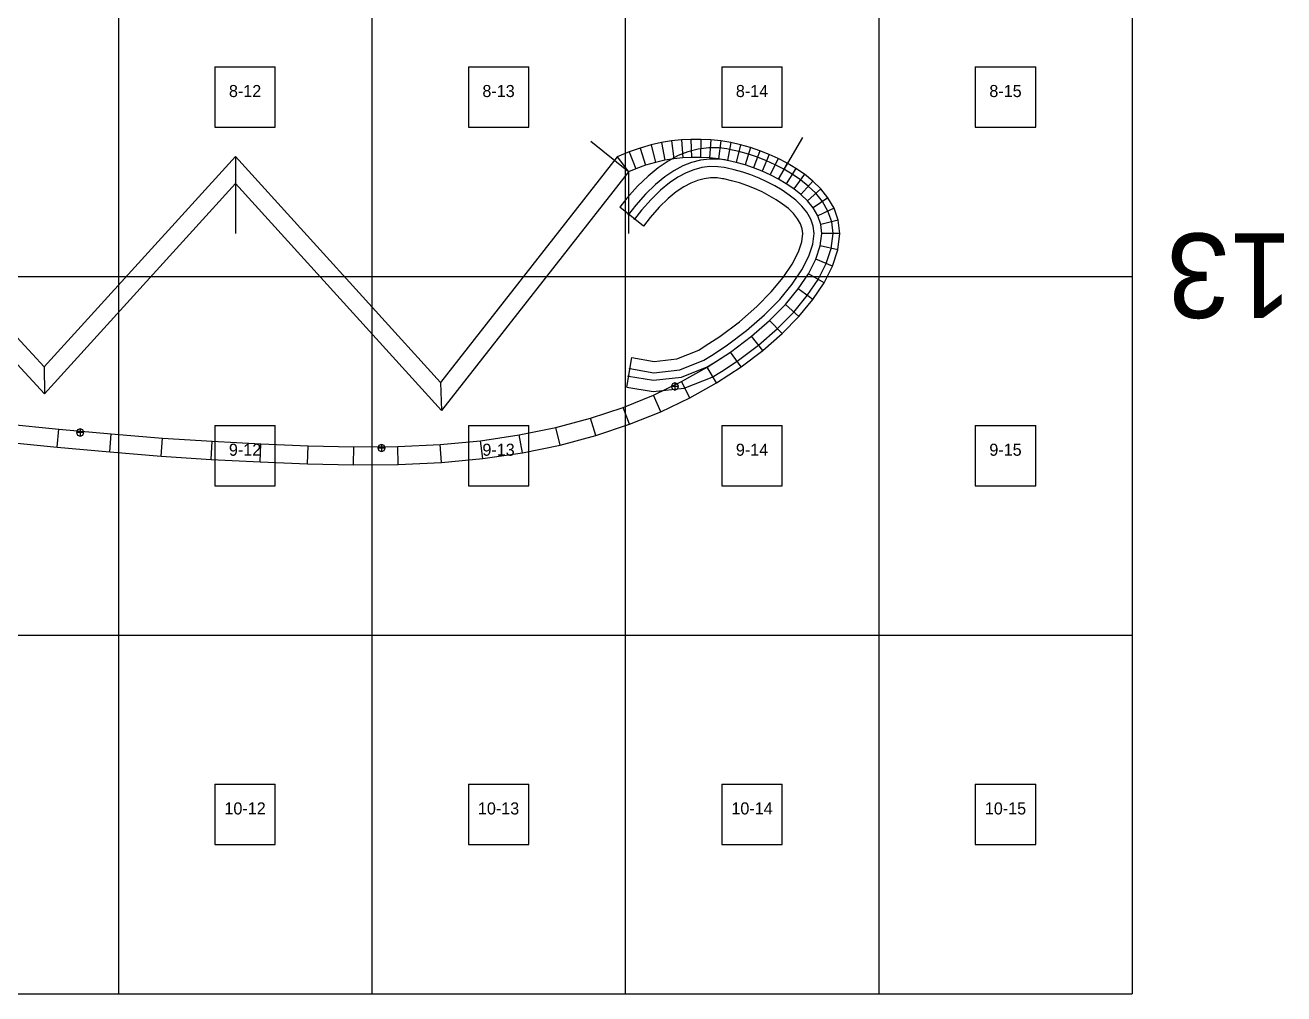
# Model space of a CAD drawing. Header units: metres. Extents: x -306 to 3276, y -2970 to 0.
# Drawn here: x 2233 to 3276, y -2970 to -2168 of the extents above; entities that cross this region are included whole.
import ezdxf
from ezdxf.enums import TextEntityAlignment as Align

# ---------------------------------------------------------------- set-up
doc = ezdxf.new("R2010")
doc.units = ezdxf.units.M
for name, color, linetype in [('default', 7, 'Continuous'), ('mcircles', 7, 'Continuous'), ('TEXTLAYER', 7, 'Continuous')]:
    doc.layers.add(name, color=color, linetype=linetype)

msp = doc.modelspace()

# ---------------------------------------------------------------- linework, layer by layer
at = {"color": 9}
for p, q in [((2310, -2079), (2310, -2376)), ((2310, -2079), (2310, -2376)), ((2520, -2079), (2520, -2376)), ((2520, -2079), (2520, -2376)), ((2730, -2079), (2730, -2376)), ((2730, -2079), (2730, -2376)), ((2940, -2079), (2940, -2376)), ((2940, -2079), (2940, -2376)), ((3150, -2079), (3150, -2376)), ((2390, -2202.5), (2440, -2202.5)), ((2390, -2202.5), (2390, -2252.5)), ((2440, -2252.5), (2440, -2202.5)), ((2600, -2202.5), (2650, -2202.5)), ((2600, -2202.5), (2600, -2252.5)), ((2650, -2252.5), (2650, -2202.5)), ((2810, -2202.5), (2860, -2202.5)), ((2810, -2202.5), (2810, -2252.5)), ((2860, -2252.5), (2860, -2202.5)), ((3020, -2202.5), (3070, -2202.5)), ((3020, -2202.5), (3020, -2252.5)), ((3070, -2252.5), (3070, -2202.5)), ((2390, -2252.5), (2440, -2252.5)), ((2600, -2252.5), (2650, -2252.5)), ((2810, -2252.5), (2860, -2252.5)), ((3020, -2252.5), (3070, -2252.5)), ((2100, -2376), (2310, -2376)), ((2100, -2376), (2310, -2376)), ((2310, -2376), (2520, -2376)), ((2310, -2376), (2310, -2673)), ((2310, -2376), (2520, -2376)), ((2310, -2376), (2310, -2673)), ((2520, -2376), (2730, -2376)), ((2520, -2376), (2520, -2673)), ((2520, -2376), (2730, -2376)), ((2520, -2376), (2520, -2673)), ((2730, -2376), (2940, -2376)), ((2730, -2376), (2730, -2673)), ((2730, -2376), (2940, -2376)), ((2730, -2376), (2730, -2673)), ((2940, -2376), (3150, -2376)), ((2940, -2376), (2940, -2673)), ((2940, -2376), (3150, -2376)), ((2940, -2376), (2940, -2673)), ((3150, -2376), (3150, -2673)), ((2390, -2499.5), (2440, -2499.5)), ((2390, -2499.5), (2390, -2549.5)), ((2440, -2549.5), (2440, -2499.5)), ((2600, -2499.5), (2650, -2499.5)), ((2600, -2499.5), (2600, -2549.5)), ((2650, -2549.5), (2650, -2499.5)), ((2810, -2499.5), (2860, -2499.5)), ((2810, -2499.5), (2810, -2549.5)), ((2860, -2549.5), (2860, -2499.5)), ((3020, -2499.5), (3070, -2499.5)), ((3020, -2499.5), (3020, -2549.5)), ((3070, -2549.5), (3070, -2499.5)), ((2390, -2549.5), (2440, -2549.5)), ((2600, -2549.5), (2650, -2549.5)), ((2810, -2549.5), (2860, -2549.5)), ((3020, -2549.5), (3070, -2549.5)), ((2100, -2673), (2310, -2673)), ((2100, -2673), (2310, -2673)), ((2310, -2673), (2520, -2673)), ((2310, -2673), (2310, -2970)), ((2310, -2673), (2520, -2673)), ((2310, -2673), (2310, -2970)), ((2520, -2673), (2730, -2673)), ((2520, -2673), (2520, -2970)), ((2520, -2673), (2730, -2673)), ((2520, -2673), (2520, -2970)), ((2730, -2673), (2940, -2673)), ((2730, -2673), (2730, -2970)), ((2730, -2673), (2940, -2673)), ((2730, -2673), (2730, -2970)), ((2940, -2673), (3150, -2673)), ((2940, -2673), (2940, -2970)), ((2940, -2673), (3150, -2673)), ((2940, -2673), (2940, -2970)), ((3150, -2673), (3150, -2970)), ((2390, -2796.5), (2440, -2796.5)), ((2390, -2796.5), (2390, -2846.5)), ((2440, -2846.5), (2440, -2796.5)), ((2600, -2796.5), (2650, -2796.5)), ((2600, -2796.5), (2600, -2846.5)), ((2650, -2846.5), (2650, -2796.5)), ((2810, -2796.5), (2860, -2796.5)), ((2810, -2796.5), (2810, -2846.5)), ((2860, -2846.5), (2860, -2796.5)), ((3020, -2796.5), (3070, -2796.5)), ((3020, -2796.5), (3020, -2846.5)), ((3070, -2846.5), (3070, -2796.5)), ((2390, -2846.5), (2440, -2846.5)), ((2600, -2846.5), (2650, -2846.5)), ((2810, -2846.5), (2860, -2846.5)), ((3020, -2846.5), (3070, -2846.5)), ((2100, -2970), (2310, -2970)), ((2310, -2970), (2520, -2970)), ((2520, -2970), (2730, -2970)), ((2730, -2970), (2940, -2970)), ((2940, -2970), (3150, -2970))]:
    msp.add_line(p, q, dxfattribs=at)
at = {"layer": 'default', "color": 7, "linetype": 'Continuous'}
for p, q in [((2248.6, -2450.9), (2074, -2261.8)), ((2784.4, -2262.5), (2776.6, -2262.9)), ((2784.4, -2262.5), (2784.8, -2277.5)), ((2792.7, -2262.5), (2784.4, -2262.5)), ((2792.7, -2262.5), (2792.3, -2277.5)), ((2801, -2262.9), (2792.7, -2262.5)), ((2856.8, -2295.4), (2877, -2260.9)), ((2732.7, -2289.4), (2701.5, -2264.3)), ((2733.2, -2272.9), (2723.3, -2277)), ((2742.2, -2269.7), (2733.2, -2272.9)), ((2733.2, -2272.9), (2738.6, -2286.9)), ((2751.4, -2267), (2742.2, -2269.7)), ((2742.2, -2269.7), (2746.8, -2283.9)), ((2760, -2265.1), (2751.4, -2267)), ((2751.4, -2267), (2755.1, -2281.6)), ((2768.3, -2263.8), (2760, -2265.1)), ((2760, -2265.1), (2762.8, -2279.8)), ((2776.6, -2262.9), (2768.3, -2263.8)), ((2768.3, -2263.8), (2770.3, -2278.6)), ((2781.8, -2272.9), (2773.9, -2276)), ((2776.6, -2262.9), (2777.8, -2277.8)), ((2790.5, -2270.6), (2781.8, -2272.9)), ((2799.2, -2269.5), (2790.5, -2270.6)), ((2807.8, -2269.5), (2799.2, -2269.5)), ((2801, -2262.9), (2799.7, -2277.9)), ((2809.2, -2263.8), (2801, -2262.9)), ((2809.2, -2263.8), (2807.1, -2278.7)), ((2814.1, -2270.4), (2807.8, -2269.5)), ((2817.5, -2265.2), (2809.2, -2263.8)), ((2816.4, -2270.8), (2814.1, -2270.4)), ((2817.5, -2265.2), (2814.6, -2280)), ((2824.1, -2272.5), (2816.4, -2270.8)), ((2825.4, -2267), (2817.5, -2265.2)), ((2825.4, -2267), (2821.8, -2281.6)), ((2832, -2274.7), (2824.1, -2272.5)), ((2833.7, -2269.3), (2825.4, -2267)), ((2833.7, -2269.3), (2829.2, -2283.6)), ((2841.6, -2272.1), (2833.7, -2269.3)), ((2841.6, -2272.1), (2836.3, -2286.1)), ((2849.2, -2275.1), (2841.6, -2272.1)), ((2248.7, -2473.1), (2071.5, -2281.1)), ((2407.2, -2276.8), (2248.6, -2450.9)), ((2407.2, -2276.8), (2407.1, -2299.1)), ((2576.8, -2463.8), (2407.2, -2276.8)), ((2723.3, -2277), (2576.8, -2463.8)), ((2723.3, -2277), (2732.7, -2289.4)), ((2755.1, -2281.6), (2746.8, -2283.9)), ((2762.8, -2279.8), (2755.1, -2281.6)), ((2765.5, -2280.5), (2757.3, -2286)), ((2770.3, -2278.6), (2762.8, -2279.8)), ((2773.9, -2276), (2765.5, -2280.5)), ((2777.8, -2277.8), (2770.3, -2278.6)), ((2784.8, -2277.5), (2777.8, -2277.8)), ((2784.8, -2281.8), (2777.8, -2284.5)), ((2792.3, -2277.5), (2784.8, -2277.5)), ((2792.3, -2279.8), (2784.8, -2281.8)), ((2799.7, -2277.9), (2792.3, -2277.5)), ((2799.7, -2278.8), (2792.3, -2279.8)), ((2807.1, -2278.7), (2799.7, -2277.9)), ((2807.1, -2278.9), (2799.7, -2278.8)), ((2814.6, -2280), (2807.1, -2278.7)), ((2812.7, -2279.6), (2807.1, -2278.9)), ((2814.6, -2280), (2812.7, -2279.6)), ((2821.8, -2281.6), (2814.6, -2280)), ((2821.8, -2281.6), (2814.6, -2280)), ((2829.2, -2283.6), (2821.8, -2281.6)), ((2829.2, -2283.6), (2821.8, -2281.6)), ((2836.3, -2286.1), (2829.2, -2283.6)), ((2836.3, -2286.1), (2829.2, -2283.6)), ((2839.6, -2277.4), (2832, -2274.7)), ((2846.9, -2280.3), (2839.6, -2277.4)), ((2849.2, -2275.1), (2843.3, -2288.9)), ((2854.2, -2283.6), (2846.9, -2280.3)), ((2856.7, -2278.5), (2849.2, -2275.1)), ((2856.7, -2278.5), (2850.1, -2292)), ((2861.3, -2287.2), (2854.2, -2283.6)), ((2864, -2282.3), (2856.7, -2278.5)), ((2864, -2282.3), (2856.8, -2295.4)), ((2871.4, -2286.6), (2864, -2282.3)), ((2732.7, -2289.4), (2577.7, -2487.1)), ((2738.6, -2286.9), (2732.7, -2289.4)), ((2732.7, -2289.4), (2732.7, -2340.4)), ((2746.8, -2283.9), (2738.6, -2286.9)), ((2748.9, -2292.9), (2740.1, -2301.3)), ((2757.3, -2286), (2748.9, -2292.9)), ((2762.8, -2293.5), (2755.1, -2299.8)), ((2770.3, -2288.5), (2762.8, -2293.5)), ((2773.6, -2293.9), (2766.6, -2298.6)), ((2777.8, -2284.5), (2770.3, -2288.5)), ((2780.4, -2290.3), (2773.6, -2293.9)), ((2786.7, -2287.7), (2780.4, -2290.3)), ((2793.5, -2285.9), (2786.7, -2287.7)), ((2800.1, -2285.1), (2793.5, -2285.9)), ((2806.7, -2285.2), (2800.1, -2285.1)), ((2811.8, -2285.9), (2806.7, -2285.2)), ((2813.4, -2286.1), (2811.8, -2285.9)), ((2820.3, -2287.7), (2813.4, -2286.1)), ((2827.3, -2289.6), (2820.3, -2287.7)), ((2834.1, -2292), (2827.3, -2289.6)), ((2840.8, -2294.7), (2834.1, -2292)), ((2843.3, -2288.9), (2836.3, -2286.1)), ((2843.3, -2288.9), (2836.3, -2286.1)), ((2850.1, -2292), (2843.3, -2288.9)), ((2850.1, -2292), (2843.3, -2288.9)), ((2856.8, -2295.4), (2850.1, -2292)), ((2856.8, -2295.4), (2850.1, -2292)), ((2868.3, -2291.4), (2861.3, -2287.2)), ((2871.4, -2286.6), (2863.3, -2299.3)), ((2875.1, -2296), (2868.3, -2291.4)), ((2878.5, -2291.4), (2869.6, -2303.5)), ((2878.5, -2291.4), (2871.4, -2286.6)), ((2885.4, -2297), (2878.5, -2291.4)), ((2407.1, -2299.1), (2248.7, -2473.1)), ((2577.7, -2487.1), (2407.1, -2299.1)), ((2407.1, -2299.2), (2407.1, -2340.4)), ((2740.1, -2301.3), (2731.4, -2311.1)), ((2755.1, -2299.8), (2746.8, -2307.8)), ((2766.6, -2298.6), (2759.3, -2304.6)), ((2778.4, -2301.9), (2772.1, -2306.1)), ((2784.4, -2298.7), (2778.4, -2301.9)), ((2789.7, -2296.6), (2784.4, -2298.7)), ((2795.3, -2295.1), (2789.7, -2296.6)), ((2800.6, -2294.4), (2795.3, -2295.1)), ((2806, -2294.5), (2800.6, -2294.4)), ((2810.4, -2295.1), (2806, -2294.5)), ((2811.6, -2295.3), (2810.4, -2295.1)), ((2818, -2296.8), (2811.6, -2295.3)), ((2824.5, -2298.5), (2818, -2296.8)), ((2830.7, -2300.7), (2824.5, -2298.5)), ((2837.1, -2303.3), (2830.7, -2300.7)), ((2843.3, -2306.1), (2837.1, -2303.3)), ((2847.4, -2297.7), (2840.8, -2294.7)), ((2853.8, -2301), (2847.4, -2297.7)), ((2860, -2304.6), (2853.8, -2301)), ((2863.3, -2299.3), (2856.8, -2295.4)), ((2863.3, -2299.3), (2856.8, -2295.4)), ((2869.6, -2303.5), (2863.3, -2299.3)), ((2869.6, -2303.5), (2863.3, -2299.3)), ((2875.5, -2308.2), (2869.6, -2303.5)), ((2875.5, -2308.2), (2869.6, -2303.5)), ((2881.6, -2301.2), (2875.1, -2296)), ((2885.4, -2297), (2875.5, -2308.2)), ((2891.9, -2303.4), (2880.9, -2313.5)), ((2887.8, -2307.2), (2881.6, -2301.2)), ((2891.9, -2303.4), (2885.4, -2297)), ((2897.9, -2310.8), (2891.9, -2303.4)), ((2731.4, -2311.1), (2725.4, -2318.8)), ((2746.8, -2307.8), (2738.6, -2317.1)), ((2751.4, -2312.2), (2743.4, -2321.1)), ((2759.3, -2304.6), (2751.4, -2312.2)), ((2765.5, -2311.6), (2758.1, -2318.6)), ((2772.1, -2306.1), (2765.5, -2311.6)), ((2849.3, -2309.2), (2843.3, -2306.1)), ((2855, -2312.5), (2849.3, -2309.2)), ((2860.3, -2316.1), (2855, -2312.5)), ((2865.8, -2308.6), (2860, -2304.6)), ((2871.3, -2312.9), (2865.8, -2308.6)), ((2876.2, -2317.7), (2871.3, -2312.9)), ((2880.9, -2313.5), (2875.5, -2308.2)), ((2880.9, -2313.5), (2875.5, -2308.2)), ((2885.6, -2319.3), (2880.9, -2313.5)), ((2885.6, -2319.3), (2880.9, -2313.5)), ((2897.9, -2310.8), (2885.6, -2319.3)), ((2893.3, -2314), (2887.8, -2307.2)), ((2897.8, -2321.9), (2893.3, -2314)), ((2903, -2319.5), (2897.9, -2310.8)), ((2745, -2334.3), (2725.4, -2318.8)), ((2725.4, -2318.8), (2725.4, -2318.8)), ((2738.6, -2317.1), (2732.7, -2324.6)), ((2732.7, -2324.6), (2732.7, -2324.6)), ((2743.4, -2321.1), (2737.7, -2328.5)), ((2758.1, -2318.6), (2750.6, -2327.1)), ((2865.1, -2319.9), (2860.3, -2316.1)), ((2869.3, -2324), (2865.1, -2319.9)), ((2872.7, -2328.2), (2869.3, -2324)), ((2880.4, -2322.9), (2876.2, -2317.7)), ((2883.6, -2328.5), (2880.4, -2322.9)), ((2889.4, -2325.8), (2885.6, -2319.3)), ((2889.4, -2325.8), (2885.6, -2319.3)), ((2903, -2319.5), (2889.4, -2325.8)), ((2901, -2330.8), (2897.8, -2321.9)), ((2906.5, -2329.5), (2903, -2319.5)), ((2737.7, -2328.5), (2737.7, -2328.5)), ((2750.6, -2327.1), (2745, -2334.3)), ((2745, -2334.3), (2745, -2334.3)), ((2875.1, -2332.4), (2872.7, -2328.2)), ((2876.6, -2336.5), (2875.1, -2332.4)), ((2885.7, -2334.4), (2883.6, -2328.5)), ((2886.4, -2340.4), (2885.7, -2334.4)), ((2891.9, -2332.9), (2889.4, -2325.8)), ((2891.9, -2332.9), (2889.4, -2325.8)), ((2906.5, -2329.5), (2891.9, -2332.9)), ((2892.7, -2340.4), (2891.9, -2332.9)), ((2892.7, -2340.4), (2891.9, -2332.9)), ((2902.1, -2340.4), (2901, -2330.8)), ((2907.7, -2340.4), (2906.5, -2329.5)), ((2876.2, -2347.3), (2877.1, -2340.4)), ((2877.1, -2340.4), (2876.6, -2336.5)), ((2885.3, -2349.4), (2886.4, -2340.4)), ((2891.5, -2350.8), (2892.7, -2340.4)), ((2891.5, -2350.8), (2892.7, -2340.4)), ((2907.7, -2340.4), (2892.7, -2340.4)), ((2900.6, -2352.8), (2902.1, -2340.4)), ((2906.1, -2354.1), (2907.7, -2340.4)), ((2868.2, -2365.9), (2873.4, -2355.6)), ((2873.4, -2355.6), (2876.2, -2347.3)), ((2882, -2359.2), (2885.3, -2349.4)), ((2887.8, -2361.7), (2891.5, -2350.8)), ((2887.8, -2361.7), (2891.5, -2350.8)), ((2906.1, -2354.1), (2891.5, -2350.8)), ((2896.4, -2365.3), (2900.6, -2352.8)), ((2901.7, -2367.4), (2906.1, -2354.1)), ((2860.8, -2376.8), (2868.2, -2365.9)), ((2876.3, -2370.6), (2882, -2359.2)), ((2881.7, -2373.8), (2887.8, -2361.7)), ((2881.7, -2373.8), (2887.8, -2361.7)), ((2901.7, -2367.4), (2887.8, -2361.7)), ((2889.8, -2378.5), (2896.4, -2365.3)), ((2850.9, -2388.8), (2860.8, -2376.8)), ((2868.3, -2382.4), (2876.3, -2370.6)), ((2873.3, -2386.2), (2881.7, -2373.8)), ((2873.3, -2386.2), (2881.7, -2373.8)), ((2894.7, -2381.4), (2881.7, -2373.8)), ((2894.7, -2381.4), (2901.7, -2367.4)), ((2857.9, -2395), (2868.3, -2382.4)), ((2862.6, -2399.2), (2873.3, -2386.2)), ((2862.6, -2399.2), (2873.3, -2386.2)), ((2885.3, -2395.2), (2873.3, -2386.2)), ((2880.8, -2391.8), (2889.8, -2378.5)), ((2885.3, -2395.2), (2894.7, -2381.4)), ((2838.9, -2401), (2850.9, -2388.8)), ((2845.3, -2407.8), (2857.9, -2395)), ((2869.5, -2405.5), (2880.8, -2391.8)), ((2873.7, -2409.3), (2885.3, -2395.2)), ((2824.6, -2413.5), (2838.9, -2401)), ((2830.5, -2420.7), (2845.3, -2407.8)), ((2849.6, -2412.4), (2862.6, -2399.2)), ((2849.6, -2412.4), (2862.6, -2399.2)), ((2856, -2419.2), (2869.5, -2405.5)), ((2873.7, -2409.3), (2862.6, -2399.2)), ((2808.3, -2425.8), (2824.6, -2413.5)), ((2834.5, -2425.6), (2849.6, -2412.4)), ((2834.5, -2425.6), (2849.6, -2412.4)), ((2840.4, -2432.9), (2856, -2419.2)), ((2859.9, -2423.3), (2849.6, -2412.4)), ((2859.9, -2423.3), (2873.7, -2409.3)), ((2796.3, -2433.6), (2808.3, -2425.8)), ((2813.6, -2433.5), (2830.5, -2420.7)), ((2817.3, -2438.6), (2834.5, -2425.6)), ((2817.3, -2438.6), (2834.5, -2425.6)), ((2844, -2437.3), (2834.5, -2425.6)), ((2844, -2437.3), (2859.9, -2423.3)), ((2772.8, -2444.3), (2790.9, -2437)), ((2790.9, -2437), (2796.3, -2433.6)), ((2797.9, -2451.2), (2817.3, -2438.6)), ((2801.3, -2441.5), (2813.6, -2433.5)), ((2804.7, -2446.8), (2817.3, -2438.6)), ((2825.9, -2450.9), (2817.3, -2438.6)), ((2822.6, -2446.3), (2840.4, -2432.9)), ((2825.9, -2450.9), (2844, -2437.3)), ((2731.2, -2467.8), (2735.3, -2443.1)), ((2735.3, -2443.1), (2753.8, -2446.4)), ((2753.8, -2446.4), (2772.8, -2444.3)), ((2775.1, -2453.4), (2795.1, -2445.4)), ((2795.1, -2445.4), (2801.3, -2441.5)), ((2797.9, -2451), (2804.7, -2446.8)), ((2809.7, -2454.7), (2822.6, -2446.3)), ((2248.6, -2450.9), (2248.7, -2473.1)), ((2732.7, -2458.6), (2753.4, -2462)), ((2733.8, -2452.3), (2753.6, -2455.7)), ((2753.4, -2462), (2776.6, -2459.5)), ((2753.6, -2455.7), (2775.1, -2453.4)), ((2776.6, -2459.5), (2797.9, -2451)), ((2776.6, -2463.1), (2797.9, -2451.2)), ((2778.9, -2468.5), (2802.1, -2459.3)), ((2805.7, -2464), (2797.9, -2451.2)), ((2802.1, -2459.3), (2809.7, -2454.7)), ((2805.7, -2464), (2825.9, -2450.9)), ((2576.8, -2463.8), (2577.7, -2487.1)), ((2731.2, -2467.8), (2753.1, -2471.4)), ((2753.1, -2471.4), (2778.9, -2468.5)), ((2753.4, -2474.3), (2776.6, -2463.1)), ((2769, -2465), (2768.1, -2467.1)), ((2768.1, -2467.1), (2769, -2469.2)), ((2774.1, -2467.1), (2768.1, -2467.1)), ((2771.1, -2464.1), (2769, -2465)), ((2769, -2469.2), (2771.1, -2470.1)), ((2773.2, -2465), (2771.1, -2464.1)), ((2771.1, -2464.1), (2771.1, -2470.1)), ((2771.1, -2470.1), (2773.2, -2469.2)), ((2774.1, -2467.1), (2773.2, -2465)), ((2773.2, -2469.2), (2774.1, -2467.1)), ((2783.5, -2476.4), (2776.6, -2463.1)), ((2783.5, -2476.4), (2805.7, -2464)), ((2728.2, -2484.4), (2753.4, -2474.3)), ((2759.4, -2488), (2753.4, -2474.3)), ((2759.4, -2488), (2783.5, -2476.4)), ((2701.3, -2493.3), (2728.2, -2484.4)), ((2733.4, -2498.4), (2728.2, -2484.4)), ((2733.4, -2498.4), (2759.4, -2488)), ((2216.7, -2498), (2260.8, -2502.5)), ((2259.4, -2517.4), (2260.8, -2502.5)), ((2260.8, -2502.5), (2304.1, -2506.4)), ((2278.3, -2502.3), (2276.2, -2503.1)), ((2280.5, -2503.1), (2278.3, -2502.3)), ((2278.3, -2502.3), (2278.3, -2508.3)), ((2642.1, -2507.3), (2672.5, -2501)), ((2672.5, -2501), (2701.3, -2493.3)), ((2676, -2515.6), (2672.5, -2501)), ((2705.6, -2507.7), (2701.3, -2493.3)), ((2705.6, -2507.7), (2733.4, -2498.4)), ((2215.1, -2512.9), (2259.4, -2517.4)), ((2276.2, -2503.1), (2275.3, -2505.3)), ((2275.3, -2505.3), (2276.2, -2507.4)), ((2281.3, -2505.3), (2275.3, -2505.3)), ((2276.2, -2507.4), (2278.3, -2508.3)), ((2278.3, -2508.3), (2280.5, -2507.4)), ((2281.3, -2505.3), (2280.5, -2503.1)), ((2280.5, -2507.4), (2281.3, -2505.3)), ((2302.9, -2521.3), (2304.1, -2506.4)), ((2304.1, -2506.4), (2346.5, -2509.8)), ((2345.4, -2524.7), (2346.5, -2509.8)), ((2346.5, -2509.8), (2387.8, -2512.5)), ((2387, -2527.5), (2387.8, -2512.5)), ((2387.8, -2512.5), (2428.1, -2514.7)), ((2576.5, -2515.2), (2610.1, -2512)), ((2610.1, -2512), (2642.1, -2507.3)), ((2611.9, -2526.9), (2610.1, -2512)), ((2644.8, -2522), (2642.1, -2507.3)), ((2676, -2515.6), (2705.6, -2507.7)), ((2259.4, -2517.4), (2302.9, -2521.3)), ((2302.9, -2521.3), (2345.4, -2524.7)), ((2427.4, -2529.6), (2428.1, -2514.7)), ((2428.1, -2514.7), (2467.2, -2516.2)), ((2466.7, -2531.2), (2467.2, -2516.2)), ((2467.2, -2516.2), (2505, -2517)), ((2504.9, -2532), (2505, -2517)), ((2505, -2517), (2541.5, -2516.8)), ((2525.9, -2515.9), (2525, -2518.1)), ((2525, -2518.1), (2525.9, -2520.2)), ((2531, -2518.1), (2525, -2518.1)), ((2528, -2515.1), (2525.9, -2515.9)), ((2525.9, -2520.2), (2528, -2521.1)), ((2530.2, -2515.9), (2528, -2515.1)), ((2528, -2515.1), (2528, -2521.1)), ((2528, -2521.1), (2530.2, -2520.2)), ((2531, -2518.1), (2530.2, -2515.9)), ((2530.2, -2520.2), (2531, -2518.1)), ((2541.5, -2516.8), (2576.5, -2515.2)), ((2541.8, -2531.8), (2541.5, -2516.8)), ((2577.6, -2530.2), (2576.5, -2515.2)), ((2611.9, -2526.9), (2644.8, -2522)), ((2644.8, -2522), (2676, -2515.6)), ((2345.4, -2524.7), (2387, -2527.5)), ((2387, -2527.5), (2427.4, -2529.6)), ((2427.4, -2529.6), (2466.7, -2531.2)), ((2466.7, -2531.2), (2504.9, -2532)), ((2504.9, -2532), (2541.8, -2531.8)), ((2541.8, -2531.8), (2577.6, -2530.2)), ((2577.6, -2530.2), (2611.9, -2526.9))]:
    msp.add_line(p, q, dxfattribs=at)
at = {"layer": 'mcircles', "color": 7, "linetype": 'Continuous'}
for centre in [(2732.7, -2324.6), (2737.7, -2328.5), (2732.7, -2458.6), (2733.8, -2452.4)]:
    msp.add_circle(centre, 0.3, dxfattribs=at)

# ---------------------------------------------------------------- texts
at = {"color": 7, "linetype": 'Continuous'}
msp.add_text('          13', height=70, rotation=180, dxfattribs=at).set_placement((3542.8, -2340.4))
at = {"layer": 'TEXTLAYER', "color": 1}
for s, p in [('8-12', (2415, -2227.5)), ('8-13', (2625, -2227.5)), ('8-14', (2835, -2227.5)), ('8-15', (3045, -2227.5)), ('9-12', (2415, -2524.5)), ('9-13', (2625, -2524.5)), ('9-14', (2835, -2524.5)), ('9-15', (3045, -2524.5)), ('10-12', (2415, -2821.5)), ('10-13', (2625, -2821.5)), ('10-14', (2835, -2821.5)), ('10-15', (3045, -2821.5))]:
    msp.add_text(s, height=10, dxfattribs=at).set_placement(p, align=Align.CENTER)

doc.saveas('drawing.dxf')
